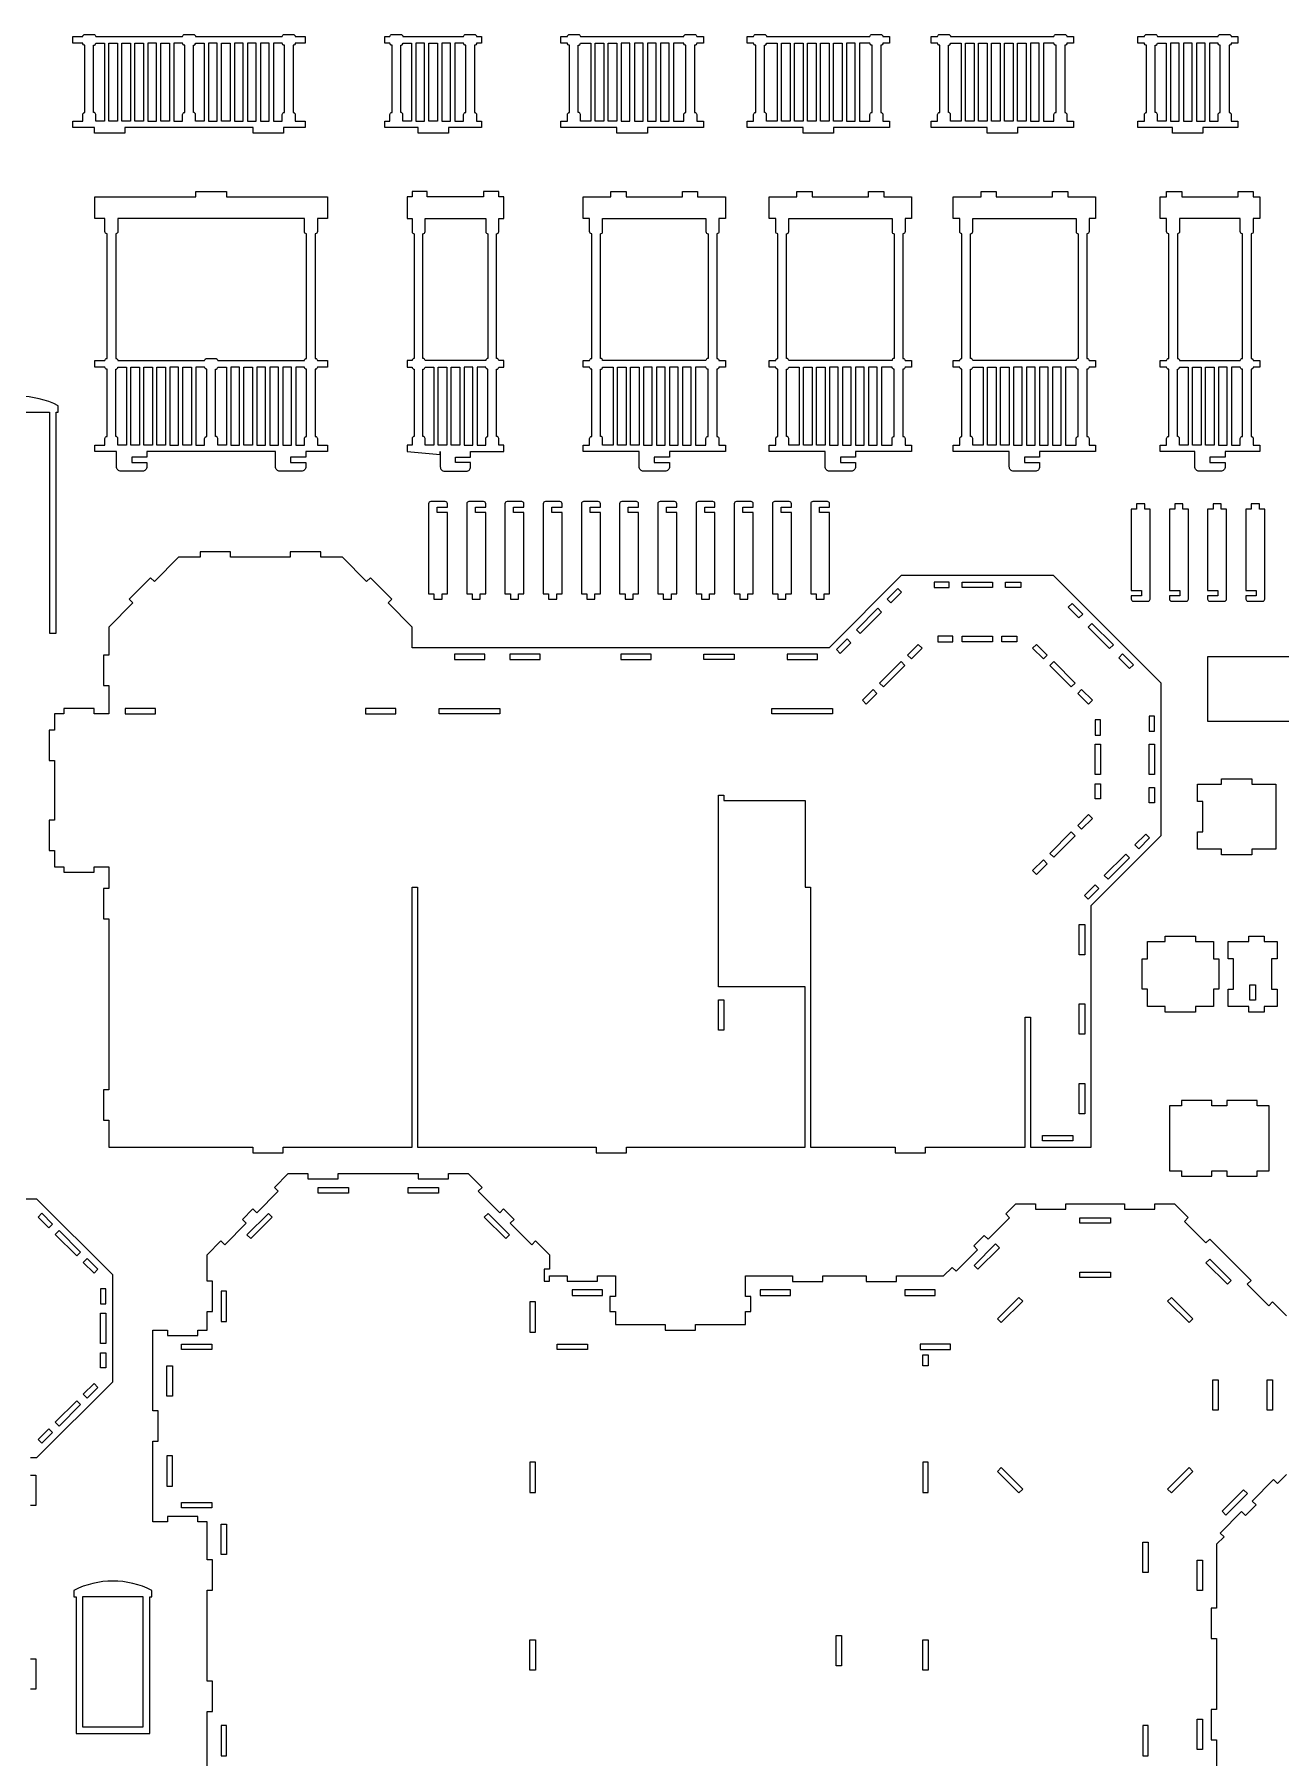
# Model space of a CAD drawing. Extents: x -1025 to 1051, y -1223 to 592.
# Drawn here: x -466 to 224, y -362 to 592 of the extents above; entities that cross this region are included whole.
import ezdxf

# ---------------------------------------------------------------- set-up
doc = ezdxf.new("R2010")
doc.units = 0
doc.header["$MEASUREMENT"] = 0
doc.layers.add('LAYER1', color=18, linetype='CONTINUOUS')

msp = doc.modelspace()

# ---------------------------------------------------------------- linework, layer by layer
at = {"layer": 'LAYER1'}
for points in [[(-345.08, 540.73), (-380.67, 540.73), (-416.26, 540.73), (-416.26, 537.73), (-433.06, 537.73), (-433.06, 540.73), (-445.06, 540.73), (-445.06, 544.33), (-439.47, 544.33), (-439.47, 547.93, -0.414214), (-438.27, 549.13), (-438.27, 586.33, -0.414214), (-439.47, 587.53), (-445.06, 587.53), (-445.06, 591.13), (-439.47, 591.13, -0.414214), (-438.27, 592.33), (-433.47, 592.33, -0.414214), (-432.27, 591.13), (-384.27, 591.13, -0.414214), (-383.07, 592.33), (-378.27, 592.33, -0.414214), (-377.07, 591.13), (-329.07, 591.13, -0.414214), (-327.87, 592.33), (-323.07, 592.33, -0.414214), (-321.87, 591.13), (-316.28, 591.13), (-316.28, 587.53), (-321.87, 587.53, -0.414214), (-323.07, 586.33), (-323.07, 549.13, -0.414214), (-321.87, 547.93), (-321.87, 544.33), (-316.28, 544.33), (-316.28, 540.73), (-328.28, 540.73), (-328.28, 537.73), (-345.08, 537.73)], [(-253.84, 537.73), (-253.84, 540.73), (-272.2, 540.73), (-272.2, 544.33), (-269.44, 544.33), (-269.44, 547.93, -0.414214), (-268.24, 549.13), (-268.24, 586.33, -0.414214), (-269.44, 587.53), (-272.2, 587.53), (-272.2, 591.13), (-269.44, 591.13, -0.414214), (-268.24, 592.33), (-263.44, 592.33, -0.414214), (-262.24, 591.13), (-228.64, 591.13, -0.414214), (-227.44, 592.33), (-222.64, 592.33, -0.414214), (-221.44, 591.13), (-218.67, 591.13), (-218.67, 587.53), (-221.44, 587.53, -0.414214), (-222.64, 586.33), (-222.64, 549.13, -0.414214), (-221.44, 547.93), (-221.44, 544.33), (-218.67, 544.33), (-218.67, 540.73), (-237.04, 540.73), (-237.04, 537.73)], [(-174.74, 540.73), (-174.74, 544.33), (-171.13, 544.33), (-171.13, 547.93, -0.414214), (-169.93, 549.13), (-169.93, 586.33, -0.414214), (-171.13, 587.53), (-174.74, 587.53), (-174.74, 591.13), (-171.13, 591.13, -0.414214), (-169.93, 592.33), (-165.13, 592.33, -0.414214), (-163.93, 591.13), (-106.72, 591.13, -0.414214), (-105.52, 592.33), (-100.72, 592.33, -0.414214), (-99.52, 591.13), (-95.91, 591.13), (-95.91, 587.53), (-99.52, 587.53, -0.414214), (-100.72, 586.33), (-100.72, 549.13, -0.414214), (-99.52, 547.93), (-99.52, 544.33), (-95.91, 544.33), (-95.91, 540.73), (-126.92, 540.73), (-126.92, 537.73), (-143.72, 537.73), (-143.72, 540.73)], [(-71.73, 540.73), (-71.73, 544.33), (-68.12, 544.33), (-68.12, 547.93, -0.414214), (-66.92, 549.13), (-66.92, 586.33, -0.414214), (-68.12, 587.53), (-71.73, 587.53), (-71.73, 591.13), (-68.12, 591.13, -0.414214), (-66.92, 592.33), (-62.12, 592.33, -0.414214), (-60.92, 591.13), (-3.71, 591.13, -0.414214), (-2.51, 592.33), (2.29, 592.33, -0.414214), (3.49, 591.13), (7.1, 591.13), (7.1, 587.53), (3.49, 587.53, -0.414214), (2.29, 586.33), (2.29, 549.13, -0.414214), (3.49, 547.93), (3.49, 544.33), (7.1, 544.33), (7.1, 540.73), (-23.92, 540.73), (-23.92, 537.73), (-40.72, 537.73), (-40.72, 540.73)], [(30.19, 540.73), (30.19, 544.33), (33.8, 544.33), (33.8, 547.93, -0.414214), (35, 549.13), (35, 586.33, -0.414214), (33.8, 587.53), (30.19, 587.53), (30.19, 591.13), (33.8, 591.13, -0.414214), (35, 592.33), (39.8, 592.33, -0.414214), (41, 591.13), (98.21, 591.13, -0.414214), (99.41, 592.33), (104.21, 592.33, -0.414214), (105.41, 591.13), (109.02, 591.13), (109.02, 587.53), (105.41, 587.53, -0.414214), (104.21, 586.33), (104.21, 549.13, -0.414214), (105.41, 547.93), (105.41, 544.33), (109.02, 544.33), (109.02, 540.73), (78, 540.73), (78, 537.73), (61.2, 537.73), (61.2, 540.73)], [(163.92, 537.73), (163.92, 540.73), (144.71, 540.73), (144.71, 544.33), (148.32, 544.33), (148.32, 547.93, -0.414214), (149.52, 549.13), (149.52, 586.33, -0.414214), (148.32, 587.53), (144.71, 587.53), (144.71, 591.13), (148.32, 591.13, -0.414214), (149.52, 592.33), (154.32, 592.33, -0.414214), (155.52, 591.13), (189.12, 591.13, -0.414214), (190.32, 592.33), (195.12, 592.33, -0.414214), (196.32, 591.13), (199.92, 591.13), (199.92, 587.53), (196.32, 587.53, -0.414214), (195.12, 586.33), (195.12, 549.13, -0.414214), (196.32, 547.93), (196.32, 544.33), (199.92, 544.33), (199.92, 540.73), (180.72, 540.73), (180.72, 537.73)], [(-432.27, 544.33), (-432.27, 547.93, 0.414214), (-433.47, 549.13), (-433.47, 586.33, 0.414214), (-432.27, 587.53), (-427.47, 587.53), (-427.47, 544.33)], [(-383.07, 549.13), (-383.07, 586.33, -0.414214), (-384.27, 587.53), (-389.07, 587.53), (-389.07, 544.33), (-384.27, 544.33), (-384.27, 547.93, -0.414214)], [(-378.27, 549.13), (-378.27, 586.33, 0.414214), (-377.07, 587.53), (-372.27, 587.53), (-372.27, 544.33), (-377.07, 544.33), (-377.07, 547.93, 0.414214)], [(-329.07, 544.33), (-329.07, 547.93, -0.414214), (-327.87, 549.13), (-327.87, 586.33, -0.414214), (-329.07, 587.53), (-333.87, 587.53), (-333.87, 544.33)], [(-263.44, 549.13), (-263.44, 586.33, 0.414214), (-262.24, 587.53), (-257.44, 587.53), (-257.44, 544.33), (-262.24, 544.33), (-262.24, 547.93, 0.414214)], [(-227.44, 549.13), (-227.44, 586.33, -0.414214), (-228.64, 587.53), (-233.44, 587.53), (-233.44, 544.33), (-228.64, 544.33), (-228.64, 547.93, -0.414214)], [(-158.12, 544.33), (-163.93, 544.33), (-163.93, 547.93, 0.414214), (-165.13, 549.13), (-165.13, 586.33, 0.414214), (-163.93, 587.53), (-158.12, 587.53)], [(-112.52, 544.33), (-106.72, 544.33), (-106.72, 547.93, -0.414214), (-105.52, 549.13), (-105.52, 586.33, -0.414214), (-106.72, 587.53), (-112.52, 587.53)], [(-55.12, 544.33), (-60.92, 544.33), (-60.92, 547.93, 0.414214), (-62.12, 549.13), (-62.12, 586.33, 0.414214), (-60.92, 587.53), (-55.12, 587.53)], [(-9.52, 544.33), (-3.71, 544.33), (-3.71, 547.93, -0.414214), (-2.51, 549.13), (-2.51, 586.33, -0.414214), (-3.71, 587.53), (-9.52, 587.53)], [(46.8, 544.33), (41, 544.33), (41, 547.93, 0.414214), (39.8, 549.13), (39.8, 586.33, 0.414214), (41, 587.53), (46.8, 587.53)], [(92.4, 544.33), (98.21, 544.33), (98.21, 547.93, -0.414214), (99.41, 549.13), (99.41, 586.33, -0.414214), (98.21, 587.53), (92.4, 587.53)], [(154.32, 549.13), (154.32, 586.33, 0.414214), (155.52, 587.53), (160.32, 587.53), (160.32, 544.33), (155.52, 544.33), (155.52, 547.93, 0.414214)], [(190.32, 549.13), (190.32, 586.33, -0.414214), (189.12, 587.53), (184.32, 587.53), (184.32, 544.33), (189.12, 544.33), (189.12, 547.93, -0.414214)], [(-420.8, 361.35), (-432.8, 361.35), (-432.8, 364.95), (-427.21, 364.95), (-427.21, 368.55, -0.414214), (-426.01, 369.75), (-426.01, 406.95, -0.414214), (-427.21, 408.15), (-432.8, 408.15), (-432.8, 411.75), (-427.21, 411.75, -0.414214), (-426.01, 412.95), (-426.01, 481.95, -0.414214), (-427.21, 483.15), (-427.21, 490.35), (-432.8, 490.35), (-432.8, 502.35), (-376.81, 502.35), (-376.81, 505.35), (-360.01, 505.35), (-360.01, 502.35), (-304.01, 502.35), (-304.01, 490.35), (-309.61, 490.35), (-309.61, 483.15, -0.414214), (-310.81, 481.95), (-310.81, 412.95, -0.414214), (-309.61, 411.75), (-304.01, 411.75), (-304.01, 408.15), (-309.61, 408.15, -0.414214), (-310.81, 406.95), (-310.81, 369.75, -0.414214), (-309.61, 368.55), (-309.61, 364.95), (-304.01, 364.95), (-304.01, 361.35), (-316.01, 361.35), (-316.01, 358.35), (-324.41, 358.35), (-324.41, 355.35), (-316.01, 355.35), (-316.01, 352.95, -0.414214), (-318.41, 350.55), (-330.41, 350.55, -0.414214), (-332.81, 352.95), (-332.81, 361.35), (-368.41, 361.35), (-404, 361.35), (-404, 358.35), (-412.4, 358.35), (-412.4, 355.35), (-404, 355.35), (-404, 352.95, -0.414214), (-406.4, 350.55), (-418.4, 350.55, -0.414214), (-420.8, 352.95)], [(-241.57, 359.85), (-241.57, 361.35), (-241.57, 352.95, 0.414214), (-239.17, 350.55), (-227.17, 350.55, 0.414214), (-224.77, 352.95), (-224.77, 355.35), (-233.17, 355.35), (-233.17, 358.35), (-224.77, 358.35), (-224.77, 361.35), (-206.41, 361.35), (-206.41, 364.95), (-209.17, 364.95), (-209.17, 368.55, 0.414214), (-210.37, 369.75), (-210.37, 406.95, 0.414214), (-209.17, 408.15), (-206.41, 408.15), (-206.41, 411.75), (-209.17, 411.75, 0.414214), (-210.37, 412.95), (-210.37, 481.95, 0.414214), (-209.17, 483.15), (-209.17, 490.35), (-206.41, 490.35), (-206.41, 502.35), (-209.17, 502.35), (-209.17, 505.35), (-217.57, 505.35), (-217.57, 502.35), (-248.77, 502.35), (-248.77, 505.35), (-257.17, 505.35), (-257.17, 502.35), (-259.94, 502.35), (-259.94, 490.35), (-257.17, 490.35), (-257.17, 483.15, 0.414214), (-255.97, 481.95), (-255.97, 412.95, 0.414214), (-257.17, 411.75), (-259.94, 411.75), (-259.94, 408.15), (-257.17, 408.15, 0.414214), (-255.97, 406.95), (-255.97, 369.75, 0.414214), (-257.17, 368.55), (-257.17, 364.95), (-259.94, 364.95), (-259.94, 361.35)], [(-158.87, 411.75, -0.414214), (-157.67, 412.95), (-157.67, 481.95, -0.414214), (-158.87, 483.15), (-158.87, 490.35), (-162.48, 490.35), (-162.48, 502.35), (-147.06, 502.35), (-147.06, 505.35), (-138.66, 505.35), (-138.66, 502.35), (-107.46, 502.35), (-107.46, 505.35), (-99.06, 505.35), (-99.06, 502.35), (-83.65, 502.35), (-83.65, 490.35), (-87.26, 490.35), (-87.26, 483.15, -0.414214), (-88.46, 481.95), (-88.46, 412.95, -0.414214), (-87.26, 411.75), (-83.65, 411.75), (-83.65, 408.15), (-87.26, 408.15, -0.414214), (-88.46, 406.95), (-88.46, 369.75, -0.414214), (-87.26, 368.55), (-87.26, 364.95), (-83.65, 364.95), (-83.65, 361.35), (-114.66, 361.35), (-114.66, 358.35), (-123.06, 358.35), (-123.06, 355.35), (-114.66, 355.35), (-114.66, 352.95, -0.414214), (-117.06, 350.55), (-129.06, 350.55, -0.414214), (-131.46, 352.95), (-131.46, 361.35), (-162.48, 361.35), (-162.48, 364.95), (-158.87, 364.95), (-158.87, 368.55, -0.414214), (-157.67, 369.75), (-157.67, 406.95, -0.414214), (-158.87, 408.15), (-162.48, 408.15), (-162.48, 411.75)], [(-55.86, 411.75, -0.414214), (-54.66, 412.95), (-54.66, 481.95, -0.414214), (-55.86, 483.15), (-55.86, 490.35), (-59.47, 490.35), (-59.47, 502.35), (-44.06, 502.35), (-44.06, 505.35), (-35.66, 505.35), (-35.66, 502.35), (-4.46, 502.35), (-4.46, 505.35), (3.94, 505.35), (3.94, 502.35), (19.36, 502.35), (19.36, 490.35), (15.75, 490.35), (15.75, 483.15, -0.414214), (14.55, 481.95), (14.55, 412.95, -0.414214), (15.75, 411.75), (19.36, 411.75), (19.36, 408.15), (15.75, 408.15, -0.414214), (14.55, 406.95), (14.55, 369.75, -0.414214), (15.75, 368.55), (15.75, 364.95), (19.36, 364.95), (19.36, 361.35), (-11.66, 361.35), (-11.66, 358.35), (-20.06, 358.35), (-20.06, 355.35), (-11.66, 355.35), (-11.66, 352.95, -0.414214), (-14.06, 350.55), (-26.06, 350.55, -0.414214), (-28.46, 352.95), (-28.46, 361.35), (-59.47, 361.35), (-59.47, 364.95), (-55.86, 364.95), (-55.86, 368.55, -0.414214), (-54.66, 369.75), (-54.66, 406.95, -0.414214), (-55.86, 408.15), (-59.47, 408.15), (-59.47, 411.75)], [(46.06, 411.75, -0.414214), (47.26, 412.95), (47.26, 481.95, -0.414214), (46.06, 483.15), (46.06, 490.35), (42.45, 490.35), (42.45, 502.35), (57.86, 502.35), (57.86, 505.35), (66.26, 505.35), (66.26, 502.35), (97.46, 502.35), (97.46, 505.35), (105.86, 505.35), (105.86, 502.35), (121.28, 502.35), (121.28, 490.35), (117.67, 490.35), (117.67, 483.15, -0.414214), (116.47, 481.95), (116.47, 412.95, -0.414214), (117.67, 411.75), (121.28, 411.75), (121.28, 408.15), (117.67, 408.15, -0.414214), (116.47, 406.95), (116.47, 369.75, -0.414214), (117.67, 368.55), (117.67, 364.95), (121.28, 364.95), (121.28, 361.35), (90.26, 361.35), (90.26, 358.35), (81.86, 358.35), (81.86, 355.35), (90.26, 355.35), (90.26, 352.95, -0.414214), (87.86, 350.55), (75.86, 350.55, -0.414214), (73.46, 352.95), (73.46, 361.35), (42.45, 361.35), (42.45, 364.95), (46.06, 364.95), (46.06, 368.55, -0.414214), (47.26, 369.75), (47.26, 406.95, -0.414214), (46.06, 408.15), (42.45, 408.15), (42.45, 411.75)], [(156.97, 364.95), (160.58, 364.95), (160.58, 368.55, -0.414214), (161.78, 369.75), (161.78, 406.95, -0.414214), (160.58, 408.15), (156.97, 408.15), (156.97, 411.75), (160.58, 411.75, -0.414214), (161.78, 412.95), (161.78, 481.95, -0.414214), (160.58, 483.15), (160.58, 490.35), (156.97, 490.35), (156.97, 502.35), (160.58, 502.35), (160.58, 505.35), (168.98, 505.35), (168.98, 502.35), (200.18, 502.35), (200.18, 505.35), (208.58, 505.35), (208.58, 502.35), (212.19, 502.35), (212.19, 490.35), (208.58, 490.35), (208.58, 483.15, -0.414214), (207.38, 481.95), (207.38, 412.95, -0.414214), (208.58, 411.75), (212.19, 411.75), (212.19, 408.15), (208.58, 408.15, -0.414214), (207.38, 406.95), (207.38, 369.75, -0.414214), (208.58, 368.55), (208.58, 364.95), (212.19, 364.95), (212.19, 361.35), (192.98, 361.35), (192.98, 358.35), (184.58, 358.35), (184.58, 355.35), (192.98, 355.35), (192.98, 352.95, -0.414214), (190.58, 350.55), (178.58, 350.55, -0.414214), (176.18, 352.95), (176.18, 361.35), (156.97, 361.35)], [(-315.61, 412.95), (-315.61, 481.95, -0.414214), (-316.81, 483.15), (-316.81, 490.35), (-420.01, 490.35), (-420.01, 483.15, -0.414214), (-421.21, 481.95), (-421.21, 412.95, -0.414214), (-420.01, 411.75), (-372.01, 411.75, -0.414214), (-370.81, 412.95), (-366.01, 412.95, -0.414214), (-364.81, 411.75), (-316.81, 411.75, -0.414214)], [(-216.37, 411.75), (-249.97, 411.75, 0.414214), (-251.17, 412.95), (-251.17, 481.95, 0.414214), (-249.97, 483.15), (-249.97, 490.35), (-216.37, 490.35), (-216.37, 483.15, 0.414214), (-215.17, 481.95), (-215.17, 412.95, 0.414214)], [(-94.46, 411.75), (-151.67, 411.75, 0.414214), (-152.87, 412.95), (-152.87, 481.95, 0.414214), (-151.67, 483.15), (-151.67, 490.35), (-94.46, 490.35), (-94.46, 483.15, 0.414214), (-93.26, 481.95), (-93.26, 412.95, 0.414214)], [(8.55, 411.75), (-48.66, 411.75, 0.414214), (-49.86, 412.95), (-49.86, 481.95, 0.414214), (-48.66, 483.15), (-48.66, 490.35), (8.55, 490.35), (8.55, 483.15, 0.414214), (9.75, 481.95), (9.75, 412.95, 0.414214)], [(110.47, 411.75), (53.26, 411.75, 0.414214), (52.06, 412.95), (52.06, 481.95, 0.414214), (53.26, 483.15), (53.26, 490.35), (110.47, 490.35), (110.47, 483.15, 0.414214), (111.67, 481.95), (111.67, 412.95, 0.414214)], [(201.38, 411.75, -0.414214), (202.58, 412.95), (202.58, 481.95, -0.414214), (201.38, 483.15), (201.38, 490.35), (167.78, 490.35), (167.78, 483.15, -0.414214), (166.58, 481.95), (166.58, 412.95, -0.414214), (167.78, 411.75)], [(-420.01, 364.95), (-420.01, 368.55, 0.414214), (-421.21, 369.75), (-421.21, 406.95, 0.414214), (-420.01, 408.15), (-415.21, 408.15), (-415.21, 364.95)], [(-370.81, 369.75), (-370.81, 406.95, -0.414214), (-372.01, 408.15), (-376.81, 408.15), (-376.81, 364.95), (-372.01, 364.95), (-372.01, 368.55, -0.414214)], [(-366.01, 369.75), (-366.01, 406.95, 0.414214), (-364.81, 408.15), (-360.01, 408.15), (-360.01, 364.95), (-364.81, 364.95), (-364.81, 368.55, 0.414214)], [(-316.81, 364.95), (-316.81, 368.55, -0.414214), (-315.61, 369.75), (-315.61, 406.95, -0.414214), (-316.81, 408.15), (-321.61, 408.15), (-321.61, 364.95)], [(-251.17, 369.75), (-251.17, 406.95, 0.414214), (-249.97, 408.15), (-245.17, 408.15), (-245.17, 364.95), (-249.97, 364.95), (-249.97, 368.55, 0.414214)], [(-215.17, 369.75), (-215.17, 406.95, -0.414214), (-216.37, 408.15), (-221.17, 408.15), (-221.17, 364.95), (-216.37, 364.95), (-216.37, 368.55, -0.414214)], [(-145.86, 364.95), (-151.67, 364.95), (-151.67, 368.55, 0.414214), (-152.87, 369.75), (-152.87, 406.95, 0.414214), (-151.67, 408.15), (-145.86, 408.15)], [(-100.26, 364.95), (-94.46, 364.95), (-94.46, 368.55, -0.414214), (-93.26, 369.75), (-93.26, 406.95, -0.414214), (-94.46, 408.15), (-100.26, 408.15)], [(-42.86, 364.95), (-48.66, 364.95), (-48.66, 368.55, 0.414214), (-49.86, 369.75), (-49.86, 406.95, 0.414214), (-48.66, 408.15), (-42.86, 408.15)], [(2.74, 364.95), (8.55, 364.95), (8.55, 368.55, -0.414214), (9.75, 369.75), (9.75, 406.95, -0.414214), (8.55, 408.15), (2.74, 408.15)], [(59.06, 364.95), (53.26, 364.95), (53.26, 368.55, 0.414214), (52.06, 369.75), (52.06, 406.95, 0.414214), (53.26, 408.15), (59.06, 408.15)], [(104.66, 364.95), (110.47, 364.95), (110.47, 368.55, -0.414214), (111.67, 369.75), (111.67, 406.95, -0.414214), (110.47, 408.15), (104.66, 408.15)], [(166.58, 369.75), (166.58, 406.95, 0.414214), (167.78, 408.15), (172.58, 408.15), (172.58, 364.95), (167.78, 364.95), (167.78, 368.55, 0.414214)], [(202.58, 369.75), (202.58, 406.95, -0.414214), (201.38, 408.15), (196.58, 408.15), (196.58, 364.95), (201.38, 364.95), (201.38, 368.55, -0.414214)], [(-491.43, 260.78), (-491.43, 383.18), (-457.83, 383.18), (-457.83, 260.78), (-454.23, 260.78), (-454.23, 383.18), (-453.03, 383.18), (-453.03, 386.78, 0.238913), (-496.23, 386.78), (-496.23, 383.18), (-495.03, 383.18), (-495.03, 260.78)], [(-237.57, 282.67), (-237.57, 327.67), (-243.25, 327.67), (-243.25, 330.67), (-237.57, 330.67), (-237.57, 332.47, 0.414214), (-238.77, 333.67), (-246.85, 333.67, 0.414214), (-248.05, 332.47), (-248.05, 282.67), (-245.05, 282.67), (-245.05, 279.67), (-240.57, 279.67), (-240.57, 282.67)], [(-216.42, 282.67), (-216.42, 327.67), (-222.1, 327.67), (-222.1, 330.67), (-216.42, 330.67), (-216.42, 332.47, 0.414214), (-217.62, 333.67), (-225.7, 333.67, 0.414214), (-226.9, 332.47), (-226.9, 282.67), (-223.9, 282.67), (-223.9, 279.67), (-219.42, 279.67), (-219.42, 282.67)], [(-195.26, 282.67), (-195.26, 327.67), (-200.94, 327.67), (-200.94, 330.67), (-195.26, 330.67), (-195.26, 332.47, 0.414214), (-196.46, 333.67), (-204.54, 333.67, 0.414214), (-205.74, 332.47), (-205.74, 282.67), (-202.74, 282.67), (-202.74, 279.67), (-198.26, 279.67), (-198.26, 282.67)], [(-174.1, 282.67), (-174.1, 327.67), (-179.78, 327.67), (-179.78, 330.67), (-174.1, 330.67), (-174.1, 332.47, 0.414214), (-175.3, 333.67), (-183.38, 333.67, 0.414214), (-184.58, 332.47), (-184.58, 282.67), (-181.58, 282.67), (-181.58, 279.67), (-177.1, 279.67), (-177.1, 282.67)], [(-152.94, 282.67), (-152.94, 327.67), (-158.63, 327.67), (-158.63, 330.67), (-152.94, 330.67), (-152.94, 332.47, 0.414214), (-154.14, 333.67), (-162.23, 333.67, 0.414214), (-163.43, 332.47), (-163.43, 282.67), (-160.43, 282.67), (-160.43, 279.67), (-155.94, 279.67), (-155.94, 282.67)], [(-131.79, 282.67), (-131.79, 327.67), (-137.47, 327.67), (-137.47, 330.67), (-131.79, 330.67), (-131.79, 332.47, 0.414214), (-132.99, 333.67), (-141.07, 333.67, 0.414214), (-142.27, 332.47), (-142.27, 282.67), (-139.27, 282.67), (-139.27, 279.67), (-134.79, 279.67), (-134.79, 282.67)], [(-110.63, 282.67), (-110.63, 327.67), (-116.31, 327.67), (-116.31, 330.67), (-110.63, 330.67), (-110.63, 332.47, 0.414214), (-111.83, 333.67), (-119.91, 333.67, 0.414214), (-121.11, 332.47), (-121.11, 282.67), (-118.11, 282.67), (-118.11, 279.67), (-113.63, 279.67), (-113.63, 282.67)], [(-89.47, 282.67), (-89.47, 327.67), (-95.15, 327.67), (-95.15, 330.67), (-89.47, 330.67), (-89.47, 332.47, 0.414214), (-90.67, 333.67), (-98.75, 333.67, 0.414214), (-99.95, 332.47), (-99.95, 282.67), (-96.95, 282.67), (-96.95, 279.67), (-92.47, 279.67), (-92.47, 282.67)], [(-68.32, 282.67), (-68.32, 327.67), (-74, 327.67), (-74, 330.67), (-68.32, 330.67), (-68.32, 332.47, 0.414214), (-69.52, 333.67), (-77.6, 333.67, 0.414214), (-78.8, 332.47), (-78.8, 282.67), (-75.8, 282.67), (-75.8, 279.67), (-71.32, 279.67), (-71.32, 282.67)], [(-47.16, 282.67), (-47.16, 327.67), (-52.84, 327.67), (-52.84, 330.67), (-47.16, 330.67), (-47.16, 332.47, 0.414214), (-48.36, 333.67), (-56.44, 333.67, 0.414214), (-57.64, 332.47), (-57.64, 282.67), (-54.64, 282.67), (-54.64, 279.67), (-50.16, 279.67), (-50.16, 282.67)], [(-26, 282.67), (-26, 327.67), (-31.68, 327.67), (-31.68, 330.67), (-26, 330.67), (-26, 332.47, 0.414214), (-27.2, 333.67), (-35.28, 333.67, 0.414214), (-36.48, 332.47), (-36.48, 282.67), (-33.48, 282.67), (-33.48, 279.67), (-29, 279.67), (-29, 282.67)], [(140.98, 329.49), (140.98, 284.49), (146.66, 284.49), (146.66, 281.49), (140.98, 281.49), (140.98, 279.69, 0.414214), (142.18, 278.49), (150.26, 278.49, 0.414214), (151.46, 279.69), (151.46, 329.49), (148.46, 329.49), (148.46, 332.49), (143.98, 332.49), (143.98, 329.49)], [(162.14, 329.49), (162.14, 284.49), (167.82, 284.49), (167.82, 281.49), (162.14, 281.49), (162.14, 279.69, 0.414214), (163.34, 278.49), (171.42, 278.49, 0.414214), (172.62, 279.69), (172.62, 329.49), (169.62, 329.49), (169.62, 332.49), (165.14, 332.49), (165.14, 329.49)], [(183.29, 329.49), (183.29, 284.49), (188.97, 284.49), (188.97, 281.49), (183.29, 281.49), (183.29, 279.69, 0.414214), (184.49, 278.49), (192.57, 278.49, 0.414214), (193.77, 279.69), (193.77, 329.49), (190.77, 329.49), (190.77, 332.49), (186.29, 332.49), (186.29, 329.49)], [(204.45, 329.49), (204.45, 284.49), (210.13, 284.49), (210.13, 281.49), (204.45, 281.49), (204.45, 279.69, 0.414214), (205.65, 278.49), (213.73, 278.49, 0.414214), (214.93, 279.69), (214.93, 329.49), (211.93, 329.49), (211.93, 332.49), (207.45, 332.49), (207.45, 329.49)], [(-443.23, -272.77), (-443.23, -348.37), (-402.43, -348.37), (-402.43, -272.77), (-401.23, -272.77), (-401.23, -269.17, 0.238913), (-444.43, -269.17), (-444.43, -272.77)]]:
    msp.add_lwpolyline(points, format="xyb", close=True, dxfattribs=at)
for points in [[(-425.07, 544.33), (-425.07, 587.53), (-420.27, 587.53), (-420.27, 544.33)], [(-417.87, 544.33), (-417.87, 587.53), (-413.07, 587.53), (-413.07, 544.33)], [(-410.67, 544.33), (-410.67, 587.53), (-405.87, 587.53), (-405.87, 544.33)], [(-403.47, 587.53), (-403.47, 544.33), (-398.67, 544.33), (-398.67, 587.53)], [(-396.27, 544.33), (-396.27, 587.53), (-391.47, 587.53), (-391.47, 544.33)], [(-365.07, 544.33), (-365.07, 587.53), (-369.87, 587.53), (-369.87, 544.33)], [(-357.87, 587.53), (-357.87, 544.33), (-362.67, 544.33), (-362.67, 587.53)], [(-350.67, 544.33), (-350.67, 587.53), (-355.47, 587.53), (-355.47, 544.33)], [(-343.47, 544.33), (-343.47, 587.53), (-348.27, 587.53), (-348.27, 544.33)], [(-336.27, 544.33), (-336.27, 587.53), (-341.07, 587.53), (-341.07, 544.33)], [(-250.24, 544.33), (-250.24, 587.53), (-255.04, 587.53), (-255.04, 544.33)], [(-243.04, 587.53), (-243.04, 544.33), (-247.84, 544.33), (-247.84, 587.53)], [(-235.84, 544.33), (-235.84, 587.53), (-240.64, 587.53), (-240.64, 544.33)], [(-155.72, 544.33), (-155.72, 587.53), (-150.92, 587.53), (-150.92, 544.33)], [(-148.52, 587.53), (-143.72, 587.53), (-143.72, 544.33), (-148.52, 544.33)], [(-136.52, 544.33), (-136.52, 587.53), (-141.32, 587.53), (-141.32, 544.33)], [(-134.12, 587.53), (-134.12, 544.33), (-129.32, 544.33), (-129.32, 587.53)], [(-122.12, 587.53), (-126.92, 587.53), (-126.92, 544.33), (-122.12, 544.33)], [(-114.92, 587.53), (-119.72, 587.53), (-119.72, 544.33), (-114.92, 544.33)], [(-52.72, 544.33), (-52.72, 587.53), (-47.92, 587.53), (-47.92, 544.33)], [(-45.52, 587.53), (-40.72, 587.53), (-40.72, 544.33), (-45.52, 544.33)], [(-33.52, 587.53), (-33.52, 544.33), (-38.32, 544.33), (-38.32, 587.53)], [(-31.12, 544.33), (-31.12, 587.53), (-26.32, 587.53), (-26.32, 544.33)], [(-19.12, 587.53), (-19.12, 544.33), (-23.92, 544.33), (-23.92, 587.53)], [(-11.92, 587.53), (-16.72, 587.53), (-16.72, 544.33), (-11.92, 544.33)], [(49.2, 544.33), (49.2, 587.53), (54, 587.53), (54, 544.33)], [(56.4, 587.53), (61.2, 587.53), (61.2, 544.33), (56.4, 544.33)], [(63.6, 587.53), (68.4, 587.53), (68.4, 544.33), (63.6, 544.33)], [(75.6, 587.53), (75.6, 544.33), (70.8, 544.33), (70.8, 587.53)], [(78, 544.33), (78, 587.53), (82.8, 587.53), (82.8, 544.33)], [(90, 587.53), (85.2, 587.53), (85.2, 544.33), (90, 544.33)], [(167.52, 544.33), (167.52, 587.53), (162.72, 587.53), (162.72, 544.33)], [(169.92, 587.53), (169.92, 544.33), (174.72, 544.33), (174.72, 587.53)], [(181.92, 544.33), (181.92, 587.53), (177.12, 587.53), (177.12, 544.33)], [(-412.81, 364.95), (-412.81, 408.15), (-408.01, 408.15), (-408.01, 364.95)], [(-405.61, 364.95), (-405.61, 408.15), (-400.81, 408.15), (-400.81, 364.95)], [(-398.41, 364.95), (-398.41, 408.15), (-393.61, 408.15), (-393.61, 364.95)], [(-391.21, 408.15), (-391.21, 364.95), (-386.41, 364.95), (-386.41, 408.15)], [(-384.01, 364.95), (-384.01, 408.15), (-379.21, 408.15), (-379.21, 364.95)], [(-352.81, 364.95), (-352.81, 408.15), (-357.61, 408.15), (-357.61, 364.95)], [(-345.61, 408.15), (-345.61, 364.95), (-350.41, 364.95), (-350.41, 408.15)], [(-338.41, 364.95), (-338.41, 408.15), (-343.21, 408.15), (-343.21, 364.95)], [(-331.21, 364.95), (-331.21, 408.15), (-336.01, 408.15), (-336.01, 364.95)], [(-324.01, 364.95), (-324.01, 408.15), (-328.81, 408.15), (-328.81, 364.95)], [(-242.77, 364.95), (-242.77, 408.15), (-237.97, 408.15), (-237.97, 364.95)], [(-235.57, 364.95), (-235.57, 408.15), (-230.77, 408.15), (-230.77, 364.95)], [(-228.37, 364.95), (-223.57, 364.95), (-223.57, 408.15), (-228.37, 408.15)], [(-143.46, 364.95), (-143.46, 408.15), (-138.66, 408.15), (-138.66, 364.95)], [(-136.26, 408.15), (-131.46, 408.15), (-131.46, 364.95), (-136.26, 364.95)], [(-124.26, 364.95), (-124.26, 408.15), (-129.06, 408.15), (-129.06, 364.95)], [(-121.86, 408.15), (-121.86, 364.95), (-117.06, 364.95), (-117.06, 408.15)], [(-109.86, 364.95), (-109.86, 408.15), (-114.66, 408.15), (-114.66, 364.95)], [(-102.66, 408.15), (-107.46, 408.15), (-107.46, 364.95), (-102.66, 364.95)], [(-40.46, 364.95), (-40.46, 408.15), (-35.66, 408.15), (-35.66, 364.95)], [(-33.26, 408.15), (-28.46, 408.15), (-28.46, 364.95), (-33.26, 364.95)], [(-21.26, 364.95), (-21.26, 408.15), (-26.06, 408.15), (-26.06, 364.95)], [(-18.86, 408.15), (-18.86, 364.95), (-14.06, 364.95), (-14.06, 408.15)], [(-6.86, 364.95), (-6.86, 408.15), (-11.66, 408.15), (-11.66, 364.95)], [(0.34, 408.15), (-4.46, 408.15), (-4.46, 364.95), (0.34, 364.95)], [(61.46, 364.95), (61.46, 408.15), (66.26, 408.15), (66.26, 364.95)], [(68.66, 408.15), (73.46, 408.15), (73.46, 364.95), (68.66, 364.95)], [(80.66, 364.95), (80.66, 408.15), (75.86, 408.15), (75.86, 364.95)], [(83.06, 408.15), (83.06, 364.95), (87.86, 364.95), (87.86, 408.15)], [(95.06, 364.95), (95.06, 408.15), (90.26, 408.15), (90.26, 364.95)], [(102.26, 408.15), (97.46, 408.15), (97.46, 364.95), (102.26, 364.95)], [(174.98, 364.95), (174.98, 408.15), (179.78, 408.15), (179.78, 364.95)], [(186.98, 408.15), (186.98, 364.95), (182.18, 364.95), (182.18, 408.15)], [(194.18, 364.95), (194.18, 408.15), (189.38, 408.15), (189.38, 364.95)], [(157.55, 148.79), (157.55, 233.08), (97.95, 292.69), (13.65, 292.69), (-26.27, 252.77), (-257.11, 252.77), (-257.11, 264.17), (-270.5, 277.56), (-268.38, 279.68), (-280.26, 291.56), (-282.38, 289.44), (-295.78, 302.83), (-307.78, 302.83), (-307.78, 305.83), (-324.58, 305.83), (-324.58, 302.83), (-357.65, 302.83), (-357.65, 305.83), (-374.45, 305.83), (-374.45, 302.83), (-386.45, 302.83), (-399.84, 289.44), (-401.96, 291.56), (-413.84, 279.68), (-411.72, 277.56), (-425.11, 264.17), (-425.11, 248.57), (-428.11, 248.57), (-428.11, 231.77), (-425.11, 231.77), (-425.11, 216.17), (-433.21, 216.17), (-433.21, 219.17), (-450.01, 219.17), (-450.01, 216.17), (-455.11, 216.17), (-455.11, 207.17), (-458.11, 207.17), (-458.11, 190.37), (-455.11, 190.37), (-455.11, 157.29), (-458.11, 157.29), (-458.11, 140.49), (-455.11, 140.49), (-455.11, 131.49), (-450.01, 131.49), (-450.01, 128.49), (-433.21, 128.49), (-433.21, 131.49), (-425.11, 131.49), (-425.11, 119.49), (-428.11, 119.49), (-428.11, 102.69), (-425.11, 102.69), (-425.11, 7.97), (-428.11, 7.97), (-428.11, -8.83), (-425.11, -8.83), (-425.11, -23.83), (-345.31, -23.83), (-345.31, -26.83), (-328.51, -26.83), (-328.51, -23.83), (-257.11, -23.83), (-257.11, 120.17), (-254.11, 120.17), (-254.11, -23.83), (-155.26, -23.83), (-155.26, -26.83), (-138.46, -26.83), (-138.46, -23.83), (-39.61, -23.83), (-39.61, 64.97), (-87.61, 64.97), (-87.61, 171.17), (-84.61, 171.17), (-84.61, 168.17), (-39.61, 168.17), (-39.61, 120.17), (-36.61, 120.17), (-36.61, -23.83), (10.21, -23.83), (10.21, -26.83), (27.01, -26.83), (27.01, -23.83), (82.22, -23.83), (82.22, 48.17), (85.22, 48.17), (85.22, -23.83), (118.82, -23.83), (118.82, 110.06)], [(40.2, 286.09), (40.2, 289.09), (31.8, 289.09), (31.8, 286.09)], [(47.4, 286.09), (47.4, 289.09), (64.2, 289.09), (64.2, 286.09)], [(71.4, 286.09), (71.4, 289.09), (79.8, 289.09), (79.8, 286.09)], [(7.89, 277.6), (5.77, 279.72), (11.71, 285.66), (13.83, 283.54)], [(112.05, 269.25), (114.17, 271.37), (108.23, 277.31), (106.11, 275.19)], [(2.8, 272.51), (0.68, 274.63), (-11.2, 262.75), (-9.08, 260.63)], [(-14.17, 255.54), (-16.29, 257.66), (-22.23, 251.72), (-20.11, 249.6)], [(33.9, 259.09), (33.9, 256.09), (42.3, 256.09), (42.3, 259.09)], [(47.4, 256.09), (47.4, 259.09), (64.2, 259.09), (64.2, 256.09)], [(77.69, 259.09), (77.69, 256.09), (69.29, 256.09), (69.29, 259.09)], [(129.02, 252.28), (131.14, 254.4), (119.26, 266.28), (117.14, 264.16)], [(-233.71, 246.17), (-216.91, 246.17), (-216.91, 249.17), (-233.71, 249.17)], [(-203.1, 246.17), (-186.3, 246.17), (-186.3, 249.17), (-203.1, 249.17)], [(-141.64, 246.17), (-124.84, 246.17), (-124.84, 249.17), (-141.64, 249.17)], [(-78.8, 246.17), (-95.6, 246.17), (-95.6, 249.17), (-78.8, 249.17)], [(-49.56, 246.17), (-32.76, 246.17), (-32.76, 249.17), (-49.56, 249.17)], [(23.09, 254.61), (25.21, 252.49), (19.27, 246.55), (17.15, 248.67)], [(88.51, 254.61), (86.39, 252.49), (92.33, 246.55), (94.45, 248.67)], [(134.11, 247.19), (136.23, 249.31), (142.17, 243.37), (140.05, 241.25)], [(251.07, 211.92), (251.07, 208.92), (234.27, 208.92), (234.27, 211.92), (183.31, 211.92), (183.31, 247.92), (234.27, 247.92), (234.27, 250.92), (251.07, 250.92), (251.07, 247.92), (301.47, 247.92), (301.47, 250.92), (318.27, 250.92), (318.27, 247.92), (342.23, 247.92), (342.23, 238.32), (339.23, 238.32), (339.23, 221.52), (342.23, 221.52), (342.23, 211.92), (318.27, 211.92), (318.27, 208.92), (301.47, 208.92), (301.47, 211.92)], [(15.67, 242.95), (13.55, 245.07), (1.67, 233.19), (3.79, 231.07)], [(107.81, 231.07), (109.93, 233.19), (98.05, 245.07), (95.93, 242.95)], [(-7.88, 223.65), (-5.75, 221.52), (0.19, 227.46), (-1.94, 229.59)], [(119.47, 223.65), (117.35, 221.52), (111.41, 227.46), (113.53, 229.59)], [(-416.11, 216.17), (-399.31, 216.17), (-399.31, 219.17), (-416.11, 219.17)], [(-282.91, 216.17), (-266.11, 216.17), (-266.11, 219.17), (-282.91, 219.17)], [(-208.51, 216.17), (-242.11, 216.17), (-242.11, 219.17), (-208.51, 219.17)], [(-24.36, 216.17), (-57.96, 216.17), (-57.96, 219.17), (-24.36, 219.17)], [(123.95, 212.83), (120.95, 212.83), (120.95, 204.43), (123.95, 204.43)], [(150.95, 206.54), (153.95, 206.54), (153.95, 214.94), (150.95, 214.94)], [(120.95, 199.34), (123.95, 199.34), (123.95, 182.54), (120.95, 182.54)], [(150.95, 199.34), (153.95, 199.34), (153.95, 182.54), (150.95, 182.54)], [(123.95, 169.04), (120.95, 169.04), (120.95, 177.44), (123.95, 177.44)], [(150.95, 175.34), (153.95, 175.34), (153.95, 166.94), (150.95, 166.94)], [(207.76, 141.15), (207.76, 138.15), (190.96, 138.15), (190.96, 141.15), (177.65, 141.15), (177.65, 150.75), (180.65, 150.75), (180.65, 167.55), (177.65, 167.55), (177.65, 177.15), (190.96, 177.15), (190.96, 180.15), (207.76, 180.15), (207.76, 177.15), (221.08, 177.15), (221.08, 141.15)], [(119.47, 158.22), (117.35, 160.35), (111.41, 154.41), (113.53, 152.28)], [(107.81, 150.8), (95.93, 138.92), (98.05, 136.8), (109.93, 148.68)], [(143.06, 143.63), (145.18, 141.51), (151.12, 147.45), (149, 149.57)], [(88.51, 127.26), (86.39, 129.38), (92.33, 135.32), (94.45, 133.2)], [(126.09, 126.66), (128.21, 124.54), (140.09, 136.41), (137.97, 138.54)], [(121, 121.57), (123.12, 119.44), (117.18, 113.5), (115.06, 115.63)], [(112.22, 82.75), (112.22, 99.55), (115.22, 99.55), (115.22, 82.75)], [(176.63, 54.06), (176.63, 51.06), (159.83, 51.06), (159.83, 54.06), (150, 54.06), (150, 63.66), (147, 63.66), (147, 80.46), (150, 80.46), (150, 90.06), (159.83, 90.06), (159.83, 93.06), (176.63, 93.06), (176.63, 90.06), (186.45, 90.06), (186.45, 80.46), (189.45, 80.46), (189.45, 63.66), (186.45, 63.66), (186.45, 54.06)], [(214.5, 54.06), (214.5, 51.06), (206.1, 51.06), (206.1, 54.06), (194.7, 54.06), (194.7, 63.66), (197.7, 63.66), (197.7, 80.46), (194.7, 80.46), (194.7, 90.06), (206.1, 90.06), (206.1, 93.06), (214.5, 93.06), (214.5, 90.06), (221.7, 90.06), (221.7, 80.46), (218.7, 80.46), (218.7, 63.66), (221.7, 63.66), (221.7, 54.06)], [(-87.61, 40.97), (-87.61, 57.77), (-84.61, 57.77), (-84.61, 40.97)], [(206.7, 66.06), (209.7, 66.06), (209.7, 57.66), (206.7, 57.66)], [(112.22, 38.76), (112.22, 55.56), (115.22, 55.56), (115.22, 38.76)], [(112.22, -5.23), (112.22, 11.57), (115.22, 11.57), (115.22, -5.23)], [(210.71, -36.84), (217.45, -36.84), (217.45, -0.84), (210.71, -0.84), (210.71, 2.16), (193.91, 2.16), (193.91, -0.84), (185.66, -0.84), (185.66, 2.16), (168.86, 2.16), (168.86, -0.84), (162.12, -0.84), (162.12, -36.84), (168.86, -36.84), (168.86, -39.84), (185.66, -39.84), (185.66, -36.84), (193.91, -36.84), (193.91, -39.84), (210.71, -39.84)], [(108.62, -20.23), (91.82, -20.23), (91.82, -17.23), (108.62, -17.23)], [(-292.43, -49.15), (-309.23, -49.15), (-309.23, -46.15), (-292.43, -46.15)], [(-242.56, -49.15), (-259.36, -49.15), (-259.36, -46.15), (-242.56, -46.15)], [(-462.11, -60.39), (-464.23, -62.51), (-458.29, -68.45), (-456.17, -66.33)], [(-346.5, -74.42), (-334.62, -62.54), (-336.75, -60.42), (-348.62, -72.3)], [(-205.29, -74.42), (-217.17, -62.54), (-215.04, -60.42), (-203.16, -72.3)], [(112.62, -65.88), (112.62, -62.88), (129.42, -62.88), (129.42, -65.88)], [(-442.81, -83.93), (-440.69, -81.81), (-452.57, -69.93), (-454.69, -72.05)], [(-431.15, -91.35), (-433.27, -93.48), (-439.21, -87.54), (-437.09, -85.41)], [(68.02, -79.47), (65.9, -77.35), (54.02, -89.23), (56.14, -91.35)], [(194.24, -99.69), (196.36, -97.57), (184.48, -85.69), (182.36, -87.81)], [(112.62, -95.88), (112.62, -92.88), (129.42, -92.88), (129.42, -95.88)], [(-426.67, -102.17), (-429.67, -102.17), (-429.67, -110.57), (-426.67, -110.57)], [(-359.89, -103.41), (-362.89, -103.41), (-362.89, -120.21), (-359.89, -120.21)], [(-168.49, -105.81), (-151.69, -105.81), (-151.69, -102.81), (-168.49, -102.81)], [(-64.42, -105.81), (-47.62, -105.81), (-47.62, -102.81), (-64.42, -102.81)], [(15.66, -105.81), (32.46, -105.81), (32.46, -102.81), (15.66, -102.81)], [(-188.89, -109.41), (-191.89, -109.41), (-191.89, -126.21), (-188.89, -126.21)], [(80.89, -109.03), (78.76, -106.91), (66.88, -118.79), (69.01, -120.91)], [(173.03, -120.91), (175.15, -118.79), (163.27, -106.91), (161.15, -109.03)], [(-429.67, -115.66), (-426.67, -115.66), (-426.67, -132.46), (-429.67, -132.46)], [(-367.99, -135.81), (-384.79, -135.81), (-384.79, -132.81), (-367.99, -132.81)], [(-176.89, -132.81), (-160.09, -132.81), (-160.09, -135.81), (-176.89, -135.81)], [(40.86, -132.81), (24.06, -132.81), (24.06, -135.81), (40.86, -135.81)], [(-426.67, -145.96), (-429.67, -145.96), (-429.67, -137.56), (-426.67, -137.56)], [(25.61, -138.81), (28.61, -138.81), (28.61, -144.81), (25.61, -144.81)], [(-389.89, -144.81), (-389.89, -161.61), (-392.89, -161.61), (-392.89, -144.81)], [(186.17, -152.64), (189.17, -152.64), (189.17, -169.44), (186.17, -169.44)], [(216.17, -152.64), (219.17, -152.64), (219.17, -169.44), (216.17, -169.44)], [(-431.15, -156.78), (-433.27, -154.65), (-439.21, -160.59), (-437.09, -162.72)], [(-442.81, -164.2), (-454.69, -176.08), (-452.57, -178.2), (-440.69, -166.32)], [(-462.11, -187.74), (-464.23, -185.62), (-458.29, -179.68), (-456.17, -181.8)], [(-389.89, -211.48), (-389.89, -194.68), (-392.89, -194.68), (-392.89, -211.48)], [(-188.89, -198.21), (-191.89, -198.21), (-191.89, -215.01), (-188.89, -215.01)], [(28.61, -198.21), (25.61, -198.21), (25.61, -215.01), (28.61, -215.01)], [(69.01, -201.17), (66.88, -203.29), (78.76, -215.17), (80.89, -213.05)], [(161.15, -213.05), (163.27, -215.17), (175.15, -203.29), (173.03, -201.17)], [(191.31, -225.32), (193.43, -227.44), (205.31, -215.56), (203.19, -213.44)], [(-367.99, -223.48), (-384.79, -223.48), (-384.79, -220.48), (-367.99, -220.48)], [(-362.89, -232.48), (-359.89, -232.48), (-359.89, -249.28), (-362.89, -249.28)], [(147.44, -242.39), (150.44, -242.39), (150.44, -259.19), (147.44, -259.19)], [(177.44, -269.22), (177.44, -252.42), (180.44, -252.42), (180.44, -269.22)], [(-406.03, -272.77), (-439.63, -272.77), (-439.63, -344.77), (-406.03, -344.77)], [(-22.39, -311.01), (-22.39, -294.21), (-19.39, -294.21), (-19.39, -311.01)], [(-191.89, -296.61), (-188.89, -296.61), (-188.89, -313.41), (-191.89, -313.41)], [(25.61, -296.61), (28.61, -296.61), (28.61, -313.41), (25.61, -313.41)], [(177.44, -357.21), (177.44, -340.41), (180.44, -340.41), (180.44, -357.21)], [(-362.89, -360.81), (-359.89, -360.81), (-359.89, -344.01), (-362.89, -344.01)], [(147.44, -360.81), (150.44, -360.81), (150.44, -344.01), (147.44, -344.01)]]:
    msp.add_lwpolyline(points, close=True, dxfattribs=at)
for points in [[(196.58, 408.15), (196.58, 364.95)], [(-203.1, 249.17), (-203.1, 246.17)], [(95.93, 138.92), (98.05, 136.8), (109.93, 148.68), (107.81, 150.8)], [(-370.69, -387.21), (-370.69, -336.25), (-367.69, -336.25), (-367.69, -319.45), (-370.69, -319.45), (-370.69, -269.05), (-367.69, -269.05), (-367.69, -252.25), (-370.69, -252.25), (-370.69, -231.28), (-375.79, -231.28), (-375.79, -228.28), (-392.59, -228.28), (-392.59, -231.28), (-400.69, -231.28), (-400.69, -186.55), (-397.69, -186.55), (-397.69, -169.75), (-400.69, -169.75), (-400.69, -125.01), (-392.59, -125.01), (-392.59, -128.01), (-375.79, -128.01), (-375.79, -125.01), (-370.69, -125.01), (-370.69, -114.69), (-367.69, -114.69), (-367.69, -97.89), (-370.69, -97.89), (-370.69, -83.34), (-363, -75.64), (-360.88, -77.76), (-349, -65.88), (-351.12, -63.76), (-345.28, -57.92), (-343.16, -60.04), (-331.28, -48.16), (-333.4, -46.04), (-325.71, -38.35), (-314.82, -38.35), (-314.82, -41.35), (-298.02, -41.35), (-298.02, -38.35), (-253.77, -38.35), (-253.77, -41.35), (-236.97, -41.35), (-236.97, -38.35), (-226.08, -38.35), (-218.39, -46.04), (-220.51, -48.16), (-208.63, -60.04), (-206.51, -57.92), (-200.67, -63.76), (-202.79, -65.88), (-190.91, -77.76), (-188.79, -75.64), (-181.09, -83.34), (-181.09, -91.29), (-184.09, -91.29), (-184.09, -98.01), (-181.09, -98.01), (-181.09, -95.01), (-171.27, -95.01), (-171.27, -98.01), (-154.47, -98.01), (-154.47, -95.01), (-144.64, -95.01), (-144.64, -106.41), (-147.64, -106.41), (-147.64, -114.81), (-144.64, -114.81), (-144.64, -122.01), (-117.04, -122.01), (-117.04, -125.01), (-100.24, -125.01), (-100.24, -122.01), (-72.64, -122.01), (-72.64, -114.81), (-69.64, -114.81), (-69.64, -106.41), (-72.64, -106.41), (-72.64, -95.09), (-46.61, -95.09), (-46.61, -98.09), (-29.81, -98.09), (-29.81, -95.09), (-5.72, -95.09), (-5.72, -98.09), (11.08, -98.09), (11.08, -95.09), (37.12, -95.09), (41.89, -90.32), (44.01, -92.45), (55.89, -80.57), (53.77, -78.45), (59.6, -72.61), (61.73, -74.73), (73.6, -62.85), (71.48, -60.73), (77.13, -55.08), (88.01, -55.08), (88.01, -58.08), (104.81, -58.08), (104.81, -55.08), (137.22, -55.08), (137.22, -58.08), (154.02, -58.08), (154.02, -55.08), (164.9, -55.08), (172.6, -62.78), (170.48, -64.9), (182.36, -76.78), (184.48, -74.66), (207.39, -97.57), (205.27, -99.7), (217.15, -111.58), (219.27, -109.45), (226.97, -117.15)], [(-524.54, -52.31), (-465.1, -52.31), (-423.07, -94.34), (-423.07, -153.79), (-465.1, -195.82), (-468.4, -195.82)], [(-468.4, -205.42), (-465.4, -205.42), (-465.4, -222.22), (-468.4, -222.22)], [(226.97, -204.93), (221.97, -209.93), (219.84, -207.81), (207.96, -219.69), (210.09, -221.81), (204.25, -227.65), (202.13, -225.53), (190.25, -237.41), (192.37, -239.53), (188.24, -243.65), (188.24, -279.03), (185.24, -279.03), (185.24, -295.83), (188.24, -295.83), (188.24, -335.03), (185.24, -335.03), (185.24, -351.83), (188.24, -351.83), (188.24, -387.21)], [(-468.4, -307.03), (-465.4, -307.03), (-465.4, -323.83), (-468.4, -323.83)]]:
    msp.add_lwpolyline(points, dxfattribs=at)

doc.saveas('drawing.dxf')
